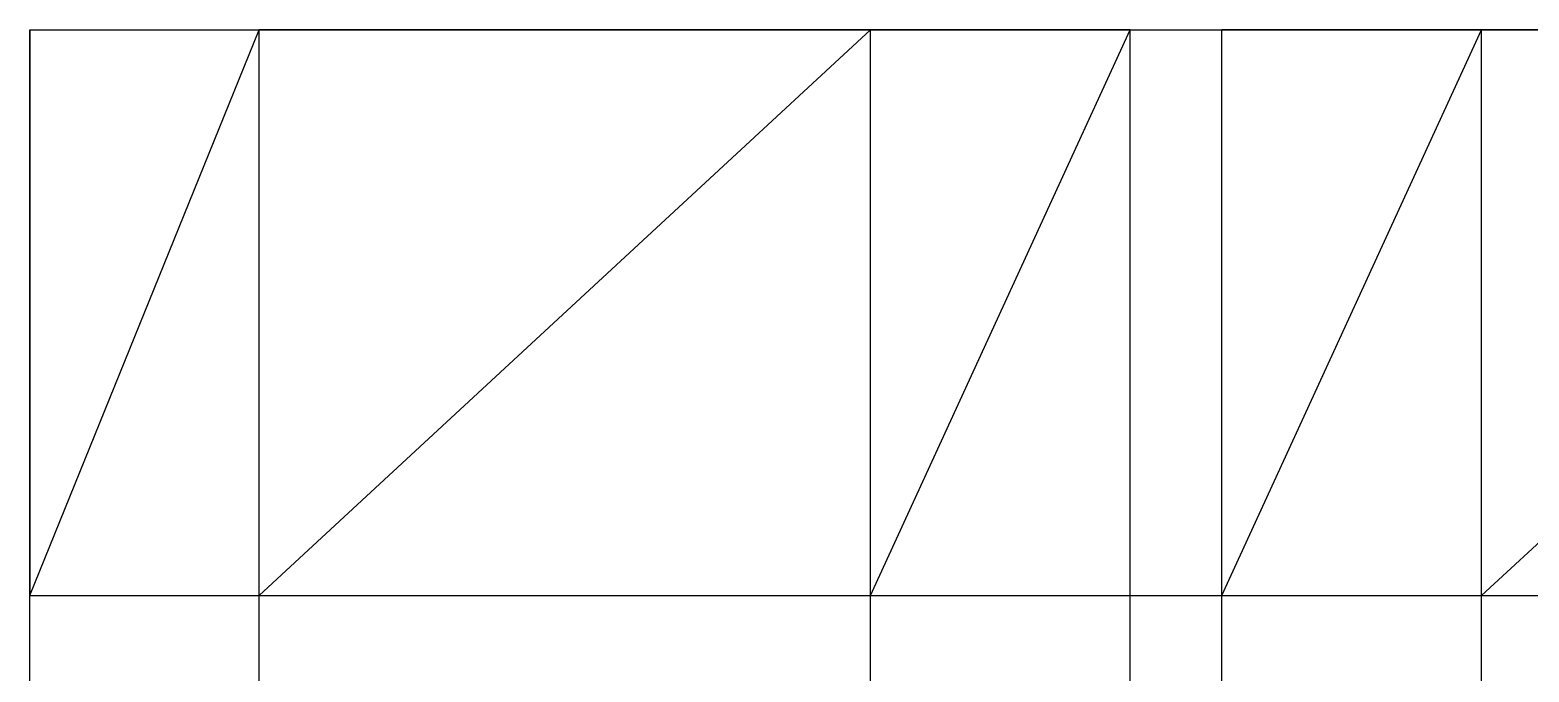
# Model space of a CAD drawing. Header units: metres. Extents: x -11.5 to 50.6, y -25 to 40.
# Drawn here: x 0 to 19.62, y 31.6 to 40 of the extents above; entities that cross this region are included whole.
import ezdxf

# ---------------------------------------------------------------- set-up
doc = ezdxf.new("R2010")
doc.units = ezdxf.units.M
for name, color, linetype in [('beam_x', 3, 'Continuous'), ('beam_y', 2, 'Continuous'), ('brace_xz', 6, 'Continuous'), ('brace_yz', 1, 'Continuous'), ('column', 4, 'Continuous'), ('floor_brace', 5, 'Continuous'), ('shear_wall_xz', 7, 'Continuous')]:
    doc.layers.add(name, color=color, linetype=linetype)

msp = doc.modelspace()

# ---------------------------------------------------------------- linework, layer by layer
at = {"layer": 'beam_x'}
for p, q in [((0, 40), (3, 40)), ((0, 40, 9), (3, 40, 9)), ((0, 40, 15), (3, 40, 15)), ((0, 40, 21), (3, 40, 21)), ((0, 40, 27), (3, 40, 27)), ((0, 40, 33), (3, 40, 33)), ((0, 40, 39), (3, 40, 39)), ((0, 40, 45), (3, 40, 45)), ((0, 40, 51), (3, 40, 51)), ((0, 40, 57), (3, 40, 57)), ((0, 40, 63), (3, 40, 63)), ((0, 40, 69), (3, 40, 69)), ((0, 40, 75), (3, 40, 75)), ((0, 40, 81), (3, 40, 81)), ((0, 40, 87), (3, 40, 87)), ((0, 40, 93), (3, 40, 93)), ((0, 40, 99), (3, 40, 99)), ((0, 40, 105), (3, 40, 105)), ((0, 40, 111), (3, 40, 111)), ((0, 40, 117), (3, 40, 117)), ((0, 40, 123), (3, 40, 123)), ((0, 40, 129), (3, 40, 129)), ((0, 40, 135), (3, 40, 135)), ((0, 40, 141), (3, 40, 141)), ((0, 40, 147), (3, 40, 147)), ((0, 40, 153), (3, 40, 153)), ((3, 40), (11, 40)), ((3, 40, 9), (11, 40, 9)), ((3, 40, 15), (11, 40, 15)), ((3, 40, 21), (11, 40, 21)), ((3, 40, 27), (11, 40, 27)), ((3, 40, 33), (11, 40, 33)), ((3, 40, 39), (11, 40, 39)), ((3, 40, 45), (11, 40, 45)), ((3, 40, 51), (11, 40, 51)), ((3, 40, 57), (11, 40, 57)), ((3, 40, 63), (11, 40, 63)), ((3, 40, 69), (11, 40, 69)), ((3, 40, 75), (11, 40, 75)), ((3, 40, 81), (11, 40, 81)), ((3, 40, 87), (11, 40, 87)), ((3, 40, 93), (11, 40, 93)), ((3, 40, 99), (11, 40, 99)), ((3, 40, 105), (11, 40, 105)), ((3, 40, 111), (11, 40, 111)), ((3, 40, 117), (11, 40, 117)), ((3, 40, 123), (11, 40, 123)), ((3, 40, 129), (11, 40, 129)), ((3, 40, 135), (11, 40, 135)), ((3, 40, 141), (11, 40, 141)), ((3, 40, 147), (11, 40, 147)), ((3, 40, 153), (11, 40, 153)), ((11, 40), (14.4, 40)), ((11, 40, 9), (14.4, 40, 9)), ((11, 40, 15), (14.4, 40, 15)), ((11, 40, 21), (14.4, 40, 21)), ((11, 40, 27), (14.4, 40, 27)), ((11, 40, 33), (14.4, 40, 33)), ((11, 40, 39), (14.4, 40, 39)), ((11, 40, 45), (14.4, 40, 45)), ((11, 40, 51), (14.4, 40, 51)), ((11, 40, 57), (14.4, 40, 57)), ((11, 40, 63), (14.4, 40, 63)), ((11, 40, 69), (14.4, 40, 69)), ((11, 40, 75), (14.4, 40, 75)), ((11, 40, 81), (14.4, 40, 81)), ((11, 40, 87), (14.4, 40, 87)), ((11, 40, 93), (14.4, 40, 93)), ((11, 40, 99), (14.4, 40, 99)), ((11, 40, 105), (14.4, 40, 105)), ((11, 40, 111), (14.4, 40, 111)), ((11, 40, 117), (14.4, 40, 117)), ((11, 40, 123), (14.4, 40, 123)), ((11, 40, 129), (14.4, 40, 129)), ((11, 40, 135), (14.4, 40, 135)), ((11, 40, 141), (14.4, 40, 141)), ((11, 40, 147), (14.4, 40, 147)), ((11, 40, 153), (14.4, 40, 153)), ((14.4, 40), (15.6, 40)), ((14.4, 40, 9), (15.6, 40, 9)), ((14.4, 40, 15), (15.6, 40, 15)), ((14.4, 40, 21), (15.6, 40, 21)), ((14.4, 40, 27), (15.6, 40, 27)), ((14.4, 40, 33), (15.6, 40, 33)), ((14.4, 40, 39), (15.6, 40, 39)), ((14.4, 40, 45), (15.6, 40, 45)), ((14.4, 40, 51), (15.6, 40, 51)), ((14.4, 40, 57), (15.6, 40, 57)), ((14.4, 40, 63), (15.6, 40, 63)), ((14.4, 40, 69), (15.6, 40, 69)), ((14.4, 40, 75), (15.6, 40, 75)), ((14.4, 40, 81), (15.6, 40, 81)), ((14.4, 40, 87), (15.6, 40, 87)), ((14.4, 40, 93), (15.6, 40, 93)), ((14.4, 40, 99), (15.6, 40, 99)), ((14.4, 40, 105), (15.6, 40, 105)), ((14.4, 40, 111), (15.6, 40, 111)), ((14.4, 40, 117), (15.6, 40, 117)), ((14.4, 40, 123), (15.6, 40, 123)), ((14.4, 40, 129), (15.6, 40, 129)), ((14.4, 40, 135), (15.6, 40, 135)), ((14.4, 40, 141), (15.6, 40, 141)), ((14.4, 40, 147), (15.6, 40, 147)), ((14.4, 40, 153), (15.6, 40, 153)), ((15.6, 40), (19, 40)), ((15.6, 40, 9), (19, 40, 9)), ((15.6, 40, 15), (19, 40, 15)), ((15.6, 40, 21), (19, 40, 21)), ((15.6, 40, 27), (19, 40, 27)), ((15.6, 40, 33), (19, 40, 33)), ((15.6, 40, 39), (19, 40, 39)), ((15.6, 40, 45), (19, 40, 45)), ((15.6, 40, 51), (19, 40, 51)), ((15.6, 40, 57), (19, 40, 57)), ((15.6, 40, 63), (19, 40, 63)), ((15.6, 40, 69), (19, 40, 69)), ((15.6, 40, 75), (19, 40, 75)), ((15.6, 40, 81), (19, 40, 81)), ((15.6, 40, 87), (19, 40, 87)), ((15.6, 40, 93), (19, 40, 93)), ((15.6, 40, 99), (19, 40, 99)), ((15.6, 40, 105), (19, 40, 105)), ((15.6, 40, 111), (19, 40, 111)), ((15.6, 40, 117), (19, 40, 117)), ((15.6, 40, 123), (19, 40, 123)), ((15.6, 40, 129), (19, 40, 129)), ((15.6, 40, 135), (19, 40, 135)), ((15.6, 40, 141), (19, 40, 141)), ((15.6, 40, 147), (19, 40, 147)), ((15.6, 40, 153), (19, 40, 153)), ((19, 40), (27, 40)), ((19, 40, 9), (27, 40, 9)), ((19, 40, 15), (27, 40, 15)), ((19, 40, 21), (27, 40, 21)), ((19, 40, 27), (27, 40, 27)), ((19, 40, 33), (27, 40, 33)), ((19, 40, 39), (27, 40, 39)), ((19, 40, 45), (27, 40, 45)), ((19, 40, 51), (27, 40, 51)), ((19, 40, 57), (27, 40, 57)), ((19, 40, 63), (27, 40, 63)), ((19, 40, 69), (27, 40, 69)), ((19, 40, 75), (27, 40, 75)), ((19, 40, 81), (27, 40, 81)), ((19, 40, 87), (27, 40, 87)), ((19, 40, 93), (27, 40, 93)), ((19, 40, 99), (27, 40, 99)), ((19, 40, 105), (27, 40, 105)), ((19, 40, 111), (27, 40, 111)), ((19, 40, 117), (27, 40, 117)), ((19, 40, 123), (27, 40, 123)), ((19, 40, 129), (27, 40, 129)), ((19, 40, 135), (27, 40, 135)), ((19, 40, 141), (27, 40, 141)), ((19, 40, 147), (27, 40, 147)), ((19, 40, 153), (27, 40, 153)), ((0, 32.6), (3, 32.6)), ((0, 32.6, 15), (3, 32.6, 15)), ((0, 32.6, 27), (3, 32.6, 27)), ((0, 32.6, 39), (3, 32.6, 39)), ((0, 32.6, 51), (3, 32.6, 51)), ((0, 32.6, 63), (3, 32.6, 63)), ((0, 32.6, 75), (3, 32.6, 75)), ((0, 32.6, 87), (3, 32.6, 87)), ((0, 32.6, 99), (3, 32.6, 99)), ((0, 32.6, 111), (3, 32.6, 111)), ((0, 32.6, 123), (3, 32.6, 123)), ((0, 32.6, 135), (3, 32.6, 135)), ((0, 32.6, 147), (3, 32.6, 147)), ((3, 32.6), (11, 32.6)), ((3, 32.6, 15), (11, 32.6, 15)), ((3, 32.6, 27), (11, 32.6, 27)), ((3, 32.6, 39), (11, 32.6, 39)), ((3, 32.6, 51), (11, 32.6, 51)), ((3, 32.6, 63), (11, 32.6, 63)), ((3, 32.6, 75), (11, 32.6, 75)), ((3, 32.6, 87), (11, 32.6, 87)), ((3, 32.6, 99), (11, 32.6, 99)), ((3, 32.6, 111), (11, 32.6, 111)), ((3, 32.6, 123), (11, 32.6, 123)), ((3, 32.6, 135), (11, 32.6, 135)), ((3, 32.6, 147), (11, 32.6, 147)), ((11, 32.6), (14.4, 32.6)), ((11, 32.6, 15), (14.4, 32.6, 15)), ((11, 32.6, 27), (14.4, 32.6, 27)), ((11, 32.6, 39), (14.4, 32.6, 39)), ((11, 32.6, 51), (14.4, 32.6, 51)), ((11, 32.6, 63), (14.4, 32.6, 63)), ((11, 32.6, 75), (14.4, 32.6, 75)), ((11, 32.6, 87), (14.4, 32.6, 87)), ((11, 32.6, 99), (14.4, 32.6, 99)), ((11, 32.6, 111), (14.4, 32.6, 111)), ((11, 32.6, 123), (14.4, 32.6, 123)), ((11, 32.6, 135), (14.4, 32.6, 135)), ((11, 32.6, 147), (14.4, 32.6, 147)), ((14.4, 32.6), (15.6, 32.6)), ((14.4, 32.6, 9), (15.6, 32.6, 9)), ((14.4, 32.6, 15), (15.6, 32.6, 15)), ((14.4, 32.6, 21), (15.6, 32.6, 21)), ((14.4, 32.6, 27), (15.6, 32.6, 27)), ((14.4, 32.6, 33), (15.6, 32.6, 33)), ((14.4, 32.6, 39), (15.6, 32.6, 39)), ((14.4, 32.6, 45), (15.6, 32.6, 45)), ((14.4, 32.6, 51), (15.6, 32.6, 51)), ((14.4, 32.6, 57), (15.6, 32.6, 57)), ((14.4, 32.6, 63), (15.6, 32.6, 63)), ((14.4, 32.6, 69), (15.6, 32.6, 69)), ((14.4, 32.6, 75), (15.6, 32.6, 75)), ((14.4, 32.6, 81), (15.6, 32.6, 81)), ((14.4, 32.6, 87), (15.6, 32.6, 87)), ((14.4, 32.6, 93), (15.6, 32.6, 93)), ((14.4, 32.6, 99), (15.6, 32.6, 99)), ((14.4, 32.6, 105), (15.6, 32.6, 105)), ((14.4, 32.6, 111), (15.6, 32.6, 111)), ((14.4, 32.6, 117), (15.6, 32.6, 117)), ((14.4, 32.6, 123), (15.6, 32.6, 123)), ((14.4, 32.6, 129), (15.6, 32.6, 129)), ((14.4, 32.6, 135), (15.6, 32.6, 135)), ((14.4, 32.6, 141), (15.6, 32.6, 141)), ((14.4, 32.6, 147), (15.6, 32.6, 147)), ((14.4, 32.6, 153), (15.6, 32.6, 153)), ((15.6, 32.6), (19, 32.6)), ((15.6, 32.6, 15), (19, 32.6, 15)), ((15.6, 32.6, 27), (19, 32.6, 27)), ((15.6, 32.6, 39), (19, 32.6, 39)), ((15.6, 32.6, 51), (19, 32.6, 51)), ((15.6, 32.6, 63), (19, 32.6, 63)), ((15.6, 32.6, 75), (19, 32.6, 75)), ((15.6, 32.6, 87), (19, 32.6, 87)), ((15.6, 32.6, 99), (19, 32.6, 99)), ((15.6, 32.6, 111), (19, 32.6, 111)), ((15.6, 32.6, 123), (19, 32.6, 123)), ((15.6, 32.6, 135), (19, 32.6, 135)), ((15.6, 32.6, 147), (19, 32.6, 147)), ((19, 32.6), (27, 32.6)), ((19, 32.6, 15), (27, 32.6, 15)), ((19, 32.6, 27), (27, 32.6, 27)), ((19, 32.6, 39), (27, 32.6, 39)), ((19, 32.6, 51), (27, 32.6, 51)), ((19, 32.6, 63), (27, 32.6, 63)), ((19, 32.6, 75), (27, 32.6, 75)), ((19, 32.6, 87), (27, 32.6, 87)), ((19, 32.6, 99), (27, 32.6, 99)), ((19, 32.6, 111), (27, 32.6, 111)), ((19, 32.6, 123), (27, 32.6, 123)), ((19, 32.6, 135), (27, 32.6, 135)), ((19, 32.6, 147), (27, 32.6, 147))]:
    msp.add_line(p, q, dxfattribs=at)
at = {"layer": 'beam_y'}
for p, q in [((0, 32.6), (0, 40)), ((0, 32.6, 9), (0, 40, 9)), ((0, 32.6, 15), (0, 40, 15)), ((0, 32.6, 21), (0, 40, 21)), ((0, 32.6, 27), (0, 40, 27)), ((0, 32.6, 33), (0, 40, 33)), ((0, 32.6, 39), (0, 40, 39)), ((0, 32.6, 45), (0, 40, 45)), ((0, 32.6, 51), (0, 40, 51)), ((0, 32.6, 57), (0, 40, 57)), ((0, 32.6, 63), (0, 40, 63)), ((0, 32.6, 69), (0, 40, 69)), ((0, 32.6, 75), (0, 40, 75)), ((0, 32.6, 81), (0, 40, 81)), ((0, 32.6, 87), (0, 40, 87)), ((0, 32.6, 93), (0, 40, 93)), ((0, 32.6, 99), (0, 40, 99)), ((0, 32.6, 105), (0, 40, 105)), ((0, 32.6, 111), (0, 40, 111)), ((0, 32.6, 117), (0, 40, 117)), ((0, 32.6, 123), (0, 40, 123)), ((0, 32.6, 129), (0, 40, 129)), ((0, 32.6, 135), (0, 40, 135)), ((0, 32.6, 141), (0, 40, 141)), ((0, 32.6, 147), (0, 40, 147)), ((0, 32.6, 153), (0, 40, 153)), ((3, 32.6, 9), (3, 40, 9)), ((3, 32.6, 21), (3, 40, 21)), ((3, 32.6, 33), (3, 40, 33)), ((3, 32.6, 45), (3, 40, 45)), ((3, 32.6, 57), (3, 40, 57)), ((3, 32.6, 69), (3, 40, 69)), ((3, 32.6, 81), (3, 40, 81)), ((3, 32.6, 93), (3, 40, 93)), ((3, 32.6, 105), (3, 40, 105)), ((3, 32.6, 117), (3, 40, 117)), ((3, 32.6, 129), (3, 40, 129)), ((3, 32.6, 141), (3, 40, 141)), ((3, 32.6, 153), (3, 40, 153)), ((11, 32.6, 9), (11, 40, 9)), ((11, 32.6, 21), (11, 40, 21)), ((11, 32.6, 33), (11, 40, 33)), ((11, 32.6, 45), (11, 40, 45)), ((11, 32.6, 57), (11, 40, 57)), ((11, 32.6, 69), (11, 40, 69)), ((11, 32.6, 81), (11, 40, 81)), ((11, 32.6, 93), (11, 40, 93)), ((11, 32.6, 105), (11, 40, 105)), ((11, 32.6, 117), (11, 40, 117)), ((11, 32.6, 129), (11, 40, 129)), ((11, 32.6, 141), (11, 40, 141)), ((11, 32.6, 153), (11, 40, 153)), ((14.4, 32.6), (14.4, 40)), ((14.4, 32.6, 9), (14.4, 40, 9)), ((14.4, 32.6, 15), (14.4, 40, 15)), ((14.4, 32.6, 21), (14.4, 40, 21)), ((14.4, 32.6, 27), (14.4, 40, 27)), ((14.4, 32.6, 33), (14.4, 40, 33)), ((14.4, 32.6, 39), (14.4, 40, 39)), ((14.4, 32.6, 45), (14.4, 40, 45)), ((14.4, 32.6, 51), (14.4, 40, 51)), ((14.4, 32.6, 57), (14.4, 40, 57)), ((14.4, 32.6, 63), (14.4, 40, 63)), ((14.4, 32.6, 69), (14.4, 40, 69)), ((14.4, 32.6, 75), (14.4, 40, 75)), ((14.4, 32.6, 81), (14.4, 40, 81)), ((14.4, 32.6, 87), (14.4, 40, 87)), ((14.4, 32.6, 93), (14.4, 40, 93)), ((14.4, 32.6, 99), (14.4, 40, 99)), ((14.4, 32.6, 105), (14.4, 40, 105)), ((14.4, 32.6, 111), (14.4, 40, 111)), ((14.4, 32.6, 117), (14.4, 40, 117)), ((14.4, 32.6, 123), (14.4, 40, 123)), ((14.4, 32.6, 129), (14.4, 40, 129)), ((14.4, 32.6, 135), (14.4, 40, 135)), ((14.4, 32.6, 141), (14.4, 40, 141)), ((14.4, 32.6, 147), (14.4, 40, 147)), ((14.4, 32.6, 153), (14.4, 40, 153)), ((15.6, 32.6), (15.6, 40)), ((15.6, 32.6, 9), (15.6, 40, 9)), ((15.6, 32.6, 15), (15.6, 40, 15)), ((15.6, 32.6, 21), (15.6, 40, 21)), ((15.6, 32.6, 27), (15.6, 40, 27)), ((15.6, 32.6, 33), (15.6, 40, 33)), ((15.6, 32.6, 39), (15.6, 40, 39)), ((15.6, 32.6, 45), (15.6, 40, 45)), ((15.6, 32.6, 51), (15.6, 40, 51)), ((15.6, 32.6, 57), (15.6, 40, 57)), ((15.6, 32.6, 63), (15.6, 40, 63)), ((15.6, 32.6, 69), (15.6, 40, 69)), ((15.6, 32.6, 75), (15.6, 40, 75)), ((15.6, 32.6, 81), (15.6, 40, 81)), ((15.6, 32.6, 87), (15.6, 40, 87)), ((15.6, 32.6, 93), (15.6, 40, 93)), ((15.6, 32.6, 99), (15.6, 40, 99)), ((15.6, 32.6, 105), (15.6, 40, 105)), ((15.6, 32.6, 111), (15.6, 40, 111)), ((15.6, 32.6, 117), (15.6, 40, 117)), ((15.6, 32.6, 123), (15.6, 40, 123)), ((15.6, 32.6, 129), (15.6, 40, 129)), ((15.6, 32.6, 135), (15.6, 40, 135)), ((15.6, 32.6, 141), (15.6, 40, 141)), ((15.6, 32.6, 147), (15.6, 40, 147)), ((15.6, 32.6, 153), (15.6, 40, 153)), ((19, 32.6, 9), (19, 40, 9)), ((19, 32.6, 21), (19, 40, 21)), ((19, 32.6, 33), (19, 40, 33)), ((19, 32.6, 45), (19, 40, 45)), ((19, 32.6, 57), (19, 40, 57)), ((19, 32.6, 69), (19, 40, 69)), ((19, 32.6, 81), (19, 40, 81)), ((19, 32.6, 93), (19, 40, 93)), ((19, 32.6, 105), (19, 40, 105)), ((19, 32.6, 117), (19, 40, 117)), ((19, 32.6, 129), (19, 40, 129)), ((19, 32.6, 141), (19, 40, 141)), ((19, 32.6, 153), (19, 40, 153)), ((0, 31.4), (0, 32.6)), ((0, 31.4, 9), (0, 32.6, 9)), ((0, 31.4, 15), (0, 32.6, 15)), ((0, 31.4, 21), (0, 32.6, 21)), ((0, 31.4, 27), (0, 32.6, 27)), ((0, 31.4, 33), (0, 32.6, 33)), ((0, 31.4, 39), (0, 32.6, 39)), ((0, 31.4, 45), (0, 32.6, 45)), ((0, 31.4, 51), (0, 32.6, 51)), ((0, 31.4, 57), (0, 32.6, 57)), ((0, 31.4, 63), (0, 32.6, 63)), ((0, 31.4, 69), (0, 32.6, 69)), ((0, 31.4, 75), (0, 32.6, 75)), ((0, 31.4, 81), (0, 32.6, 81)), ((0, 31.4, 87), (0, 32.6, 87)), ((0, 31.4, 93), (0, 32.6, 93)), ((0, 31.4, 99), (0, 32.6, 99)), ((0, 31.4, 105), (0, 32.6, 105)), ((0, 31.4, 111), (0, 32.6, 111)), ((0, 31.4, 117), (0, 32.6, 117)), ((0, 31.4, 123), (0, 32.6, 123)), ((0, 31.4, 129), (0, 32.6, 129)), ((0, 31.4, 135), (0, 32.6, 135)), ((0, 31.4, 141), (0, 32.6, 141)), ((0, 31.4, 147), (0, 32.6, 147)), ((0, 31.4, 153), (0, 32.6, 153)), ((3, 31.4, 9), (3, 32.6, 9)), ((3, 31.4, 21), (3, 32.6, 21)), ((3, 31.4, 33), (3, 32.6, 33)), ((3, 31.4, 45), (3, 32.6, 45)), ((3, 31.4, 57), (3, 32.6, 57)), ((3, 31.4, 69), (3, 32.6, 69)), ((3, 31.4, 81), (3, 32.6, 81)), ((3, 31.4, 93), (3, 32.6, 93)), ((3, 31.4, 105), (3, 32.6, 105)), ((3, 31.4, 117), (3, 32.6, 117)), ((3, 31.4, 129), (3, 32.6, 129)), ((3, 31.4, 141), (3, 32.6, 141)), ((3, 31.4, 153), (3, 32.6, 153)), ((11, 31.4, 9), (11, 32.6, 9)), ((11, 31.4, 21), (11, 32.6, 21)), ((11, 31.4, 33), (11, 32.6, 33)), ((11, 31.4, 45), (11, 32.6, 45)), ((11, 31.4, 57), (11, 32.6, 57)), ((11, 31.4, 69), (11, 32.6, 69)), ((11, 31.4, 81), (11, 32.6, 81)), ((11, 31.4, 93), (11, 32.6, 93)), ((11, 31.4, 105), (11, 32.6, 105)), ((11, 31.4, 117), (11, 32.6, 117)), ((11, 31.4, 129), (11, 32.6, 129)), ((11, 31.4, 141), (11, 32.6, 141)), ((11, 31.4, 153), (11, 32.6, 153)), ((14.4, 31.4), (14.4, 32.6)), ((14.4, 31.4, 9), (14.4, 32.6, 9)), ((14.4, 31.4, 15), (14.4, 32.6, 15)), ((14.4, 31.4, 21), (14.4, 32.6, 21)), ((14.4, 31.4, 27), (14.4, 32.6, 27)), ((14.4, 31.4, 33), (14.4, 32.6, 33)), ((14.4, 31.4, 39), (14.4, 32.6, 39)), ((14.4, 31.4, 45), (14.4, 32.6, 45)), ((14.4, 31.4, 51), (14.4, 32.6, 51)), ((14.4, 31.4, 57), (14.4, 32.6, 57)), ((14.4, 31.4, 63), (14.4, 32.6, 63)), ((14.4, 31.4, 69), (14.4, 32.6, 69)), ((14.4, 31.4, 75), (14.4, 32.6, 75)), ((14.4, 31.4, 81), (14.4, 32.6, 81)), ((14.4, 31.4, 87), (14.4, 32.6, 87)), ((14.4, 31.4, 93), (14.4, 32.6, 93)), ((14.4, 31.4, 99), (14.4, 32.6, 99)), ((14.4, 31.4, 105), (14.4, 32.6, 105)), ((14.4, 31.4, 111), (14.4, 32.6, 111)), ((14.4, 31.4, 117), (14.4, 32.6, 117)), ((14.4, 31.4, 123), (14.4, 32.6, 123)), ((14.4, 31.4, 129), (14.4, 32.6, 129)), ((14.4, 31.4, 135), (14.4, 32.6, 135)), ((14.4, 31.4, 141), (14.4, 32.6, 141)), ((14.4, 31.4, 147), (14.4, 32.6, 147)), ((14.4, 31.4, 153), (14.4, 32.6, 153)), ((15.6, 31.4), (15.6, 32.6)), ((15.6, 31.4, 9), (15.6, 32.6, 9)), ((15.6, 31.4, 15), (15.6, 32.6, 15)), ((15.6, 31.4, 21), (15.6, 32.6, 21)), ((15.6, 31.4, 27), (15.6, 32.6, 27)), ((15.6, 31.4, 33), (15.6, 32.6, 33)), ((15.6, 31.4, 39), (15.6, 32.6, 39)), ((15.6, 31.4, 45), (15.6, 32.6, 45)), ((15.6, 31.4, 51), (15.6, 32.6, 51)), ((15.6, 31.4, 57), (15.6, 32.6, 57)), ((15.6, 31.4, 63), (15.6, 32.6, 63)), ((15.6, 31.4, 69), (15.6, 32.6, 69)), ((15.6, 31.4, 75), (15.6, 32.6, 75)), ((15.6, 31.4, 81), (15.6, 32.6, 81)), ((15.6, 31.4, 87), (15.6, 32.6, 87)), ((15.6, 31.4, 93), (15.6, 32.6, 93)), ((15.6, 31.4, 99), (15.6, 32.6, 99)), ((15.6, 31.4, 105), (15.6, 32.6, 105)), ((15.6, 31.4, 111), (15.6, 32.6, 111)), ((15.6, 31.4, 117), (15.6, 32.6, 117)), ((15.6, 31.4, 123), (15.6, 32.6, 123)), ((15.6, 31.4, 129), (15.6, 32.6, 129)), ((15.6, 31.4, 135), (15.6, 32.6, 135)), ((15.6, 31.4, 141), (15.6, 32.6, 141)), ((15.6, 31.4, 147), (15.6, 32.6, 147)), ((15.6, 31.4, 153), (15.6, 32.6, 153)), ((19, 31.4, 9), (19, 32.6, 9)), ((19, 31.4, 21), (19, 32.6, 21)), ((19, 31.4, 33), (19, 32.6, 33)), ((19, 31.4, 45), (19, 32.6, 45)), ((19, 31.4, 57), (19, 32.6, 57)), ((19, 31.4, 69), (19, 32.6, 69)), ((19, 31.4, 81), (19, 32.6, 81)), ((19, 31.4, 93), (19, 32.6, 93)), ((19, 31.4, 105), (19, 32.6, 105)), ((19, 31.4, 117), (19, 32.6, 117)), ((19, 31.4, 129), (19, 32.6, 129)), ((19, 31.4, 141), (19, 32.6, 141)), ((19, 31.4, 153), (19, 32.6, 153))]:
    msp.add_line(p, q, dxfattribs=at)
at = {"layer": 'brace_xz'}
for p, q in [((0, 40), (3, 40, 9)), ((0, 40, 51), (3, 40, 57)), ((0, 40, 99), (3, 40, 105)), ((0, 40, 147), (3, 40, 153)), ((11, 40), (3, 40, 9)), ((11, 40, 51), (3, 40, 57)), ((11, 40, 99), (3, 40, 105)), ((11, 40, 147), (3, 40, 153)), ((11, 40, 51), (14.4, 40, 57)), ((14.4, 40, 51), (11, 40, 57)), ((11, 40, 63), (14.4, 40, 69)), ((14.4, 40, 63), (11, 40, 69)), ((11, 40, 75), (14.4, 40, 81)), ((14.4, 40, 75), (11, 40, 81)), ((11, 40, 87), (14.4, 40, 93)), ((14.4, 40, 87), (11, 40, 93)), ((11, 40, 99), (14.4, 40, 105)), ((14.4, 40, 99), (11, 40, 105)), ((11, 40, 111), (14.4, 40, 117)), ((14.4, 40, 111), (11, 40, 117)), ((11, 40, 123), (14.4, 40, 129)), ((14.4, 40, 123), (11, 40, 129)), ((11, 40, 135), (14.4, 40, 141)), ((14.4, 40, 135), (11, 40, 141)), ((11, 40, 147), (14.4, 40, 153)), ((14.4, 40, 147), (11, 40, 153)), ((15.6, 40, 51), (19, 40, 57)), ((19, 40, 51), (15.6, 40, 57)), ((15.6, 40, 63), (19, 40, 69)), ((19, 40, 63), (15.6, 40, 69)), ((15.6, 40, 75), (19, 40, 81)), ((19, 40, 75), (15.6, 40, 81)), ((15.6, 40, 87), (19, 40, 93)), ((19, 40, 87), (15.6, 40, 93)), ((15.6, 40, 99), (19, 40, 105)), ((19, 40, 99), (15.6, 40, 105)), ((15.6, 40, 111), (19, 40, 117)), ((19, 40, 111), (15.6, 40, 117)), ((15.6, 40, 123), (19, 40, 129)), ((19, 40, 123), (15.6, 40, 129)), ((15.6, 40, 135), (19, 40, 141)), ((19, 40, 135), (15.6, 40, 141)), ((15.6, 40, 147), (19, 40, 153)), ((19, 40, 147), (15.6, 40, 153)), ((27, 40), (19, 40, 9)), ((27, 40, 51), (19, 40, 57)), ((27, 40, 99), (19, 40, 105)), ((27, 40, 147), (19, 40, 153))]:
    msp.add_line(p, q, dxfattribs=at)
at = {"layer": 'brace_yz'}
for p, q in [((0, 32.6), (0, 40, 9)), ((0, 40), (0, 32.6, 9)), ((0, 32.6, 39), (0, 40, 45)), ((0, 40, 39), (0, 32.6, 45)), ((0, 32.6, 75), (0, 40, 81)), ((0, 40, 75), (0, 32.6, 81)), ((0, 32.6, 111), (0, 40, 117)), ((0, 40, 111), (0, 32.6, 117)), ((0, 32.6, 147), (0, 40, 153)), ((0, 40, 147), (0, 32.6, 153))]:
    msp.add_line(p, q, dxfattribs=at)
at = {"layer": 'column'}
for p, q in [((0, 40), (0, 40, 9)), ((0, 40, 9), (0, 40, 15)), ((0, 40, 15), (0, 40, 21)), ((0, 40, 21), (0, 40, 27)), ((0, 40, 27), (0, 40, 33)), ((0, 40, 33), (0, 40, 39)), ((0, 40, 39), (0, 40, 45)), ((0, 40, 45), (0, 40, 51)), ((0, 40, 51), (0, 40, 57)), ((0, 40, 57), (0, 40, 63)), ((0, 40, 63), (0, 40, 69)), ((0, 40, 69), (0, 40, 75)), ((0, 40, 75), (0, 40, 81)), ((0, 40, 81), (0, 40, 87)), ((0, 40, 87), (0, 40, 93)), ((0, 40, 93), (0, 40, 99)), ((0, 40, 99), (0, 40, 105)), ((0, 40, 105), (0, 40, 111)), ((0, 40, 111), (0, 40, 117)), ((0, 40, 117), (0, 40, 123)), ((0, 40, 123), (0, 40, 129)), ((0, 40, 129), (0, 40, 135)), ((0, 40, 135), (0, 40, 141)), ((0, 40, 141), (0, 40, 147)), ((0, 40, 147), (0, 40, 153)), ((3, 40), (3, 40, 9)), ((3, 40, 9), (3, 40, 15)), ((3, 40, 15), (3, 40, 21)), ((3, 40, 21), (3, 40, 27)), ((3, 40, 27), (3, 40, 33)), ((3, 40, 33), (3, 40, 39)), ((3, 40, 39), (3, 40, 45)), ((3, 40, 45), (3, 40, 51)), ((3, 40, 51), (3, 40, 57)), ((3, 40, 57), (3, 40, 63)), ((3, 40, 63), (3, 40, 69)), ((3, 40, 69), (3, 40, 75)), ((3, 40, 75), (3, 40, 81)), ((3, 40, 81), (3, 40, 87)), ((3, 40, 87), (3, 40, 93)), ((3, 40, 93), (3, 40, 99)), ((3, 40, 99), (3, 40, 105)), ((3, 40, 105), (3, 40, 111)), ((3, 40, 111), (3, 40, 117)), ((3, 40, 117), (3, 40, 123)), ((3, 40, 123), (3, 40, 129)), ((3, 40, 129), (3, 40, 135)), ((3, 40, 135), (3, 40, 141)), ((3, 40, 141), (3, 40, 147)), ((3, 40, 147), (3, 40, 153)), ((11, 40), (11, 40, 9)), ((11, 40, 9), (11, 40, 15)), ((11, 40, 15), (11, 40, 21)), ((11, 40, 21), (11, 40, 27)), ((11, 40, 27), (11, 40, 33)), ((11, 40, 33), (11, 40, 39)), ((11, 40, 39), (11, 40, 45)), ((11, 40, 45), (11, 40, 51)), ((11, 40, 51), (11, 40, 57)), ((11, 40, 57), (11, 40, 63)), ((11, 40, 63), (11, 40, 69)), ((11, 40, 69), (11, 40, 75)), ((11, 40, 75), (11, 40, 81)), ((11, 40, 81), (11, 40, 87)), ((11, 40, 87), (11, 40, 93)), ((11, 40, 93), (11, 40, 99)), ((11, 40, 99), (11, 40, 105)), ((11, 40, 105), (11, 40, 111)), ((11, 40, 111), (11, 40, 117)), ((11, 40, 117), (11, 40, 123)), ((11, 40, 123), (11, 40, 129)), ((11, 40, 129), (11, 40, 135)), ((11, 40, 135), (11, 40, 141)), ((11, 40, 141), (11, 40, 147)), ((11, 40, 147), (11, 40, 153)), ((14.4, 40), (14.4, 40, 9)), ((14.4, 40, 9), (14.4, 40, 15)), ((14.4, 40, 15), (14.4, 40, 21)), ((14.4, 40, 21), (14.4, 40, 27)), ((14.4, 40, 27), (14.4, 40, 33)), ((14.4, 40, 33), (14.4, 40, 39)), ((14.4, 40, 39), (14.4, 40, 45)), ((14.4, 40, 45), (14.4, 40, 51)), ((14.4, 40, 51), (14.4, 40, 57)), ((14.4, 40, 57), (14.4, 40, 63)), ((14.4, 40, 63), (14.4, 40, 69)), ((14.4, 40, 69), (14.4, 40, 75)), ((14.4, 40, 75), (14.4, 40, 81)), ((14.4, 40, 81), (14.4, 40, 87)), ((14.4, 40, 87), (14.4, 40, 93)), ((14.4, 40, 93), (14.4, 40, 99)), ((14.4, 40, 99), (14.4, 40, 105)), ((14.4, 40, 105), (14.4, 40, 111)), ((14.4, 40, 111), (14.4, 40, 117)), ((14.4, 40, 117), (14.4, 40, 123)), ((14.4, 40, 123), (14.4, 40, 129)), ((14.4, 40, 129), (14.4, 40, 135)), ((14.4, 40, 135), (14.4, 40, 141)), ((14.4, 40, 141), (14.4, 40, 147)), ((14.4, 40, 147), (14.4, 40, 153)), ((15.6, 40), (15.6, 40, 9)), ((15.6, 40, 9), (15.6, 40, 15)), ((15.6, 40, 15), (15.6, 40, 21)), ((15.6, 40, 21), (15.6, 40, 27)), ((15.6, 40, 27), (15.6, 40, 33)), ((15.6, 40, 33), (15.6, 40, 39)), ((15.6, 40, 39), (15.6, 40, 45)), ((15.6, 40, 45), (15.6, 40, 51)), ((15.6, 40, 51), (15.6, 40, 57)), ((15.6, 40, 57), (15.6, 40, 63)), ((15.6, 40, 63), (15.6, 40, 69)), ((15.6, 40, 69), (15.6, 40, 75)), ((15.6, 40, 75), (15.6, 40, 81)), ((15.6, 40, 81), (15.6, 40, 87)), ((15.6, 40, 87), (15.6, 40, 93)), ((15.6, 40, 93), (15.6, 40, 99)), ((15.6, 40, 99), (15.6, 40, 105)), ((15.6, 40, 105), (15.6, 40, 111)), ((15.6, 40, 111), (15.6, 40, 117)), ((15.6, 40, 117), (15.6, 40, 123)), ((15.6, 40, 123), (15.6, 40, 129)), ((15.6, 40, 129), (15.6, 40, 135)), ((15.6, 40, 135), (15.6, 40, 141)), ((15.6, 40, 141), (15.6, 40, 147)), ((15.6, 40, 147), (15.6, 40, 153)), ((19, 40), (19, 40, 9)), ((19, 40, 9), (19, 40, 15)), ((19, 40, 15), (19, 40, 21)), ((19, 40, 21), (19, 40, 27)), ((19, 40, 27), (19, 40, 33)), ((19, 40, 33), (19, 40, 39)), ((19, 40, 39), (19, 40, 45)), ((19, 40, 45), (19, 40, 51)), ((19, 40, 51), (19, 40, 57)), ((19, 40, 57), (19, 40, 63)), ((19, 40, 63), (19, 40, 69)), ((19, 40, 69), (19, 40, 75)), ((19, 40, 75), (19, 40, 81)), ((19, 40, 81), (19, 40, 87)), ((19, 40, 87), (19, 40, 93)), ((19, 40, 93), (19, 40, 99)), ((19, 40, 99), (19, 40, 105)), ((19, 40, 105), (19, 40, 111)), ((19, 40, 111), (19, 40, 117)), ((19, 40, 117), (19, 40, 123)), ((19, 40, 123), (19, 40, 129)), ((19, 40, 129), (19, 40, 135)), ((19, 40, 135), (19, 40, 141)), ((19, 40, 141), (19, 40, 147)), ((19, 40, 147), (19, 40, 153)), ((0, 32.6), (0, 32.6, 9)), ((0, 32.6, 9), (0, 32.6, 15)), ((0, 32.6, 15), (0, 32.6, 21)), ((0, 32.6, 21), (0, 32.6, 27)), ((0, 32.6, 27), (0, 32.6, 33)), ((0, 32.6, 33), (0, 32.6, 39)), ((0, 32.6, 39), (0, 32.6, 45)), ((0, 32.6, 45), (0, 32.6, 51)), ((0, 32.6, 51), (0, 32.6, 57)), ((0, 32.6, 57), (0, 32.6, 63)), ((0, 32.6, 63), (0, 32.6, 69)), ((0, 32.6, 69), (0, 32.6, 75)), ((0, 32.6, 75), (0, 32.6, 81)), ((0, 32.6, 81), (0, 32.6, 87)), ((0, 32.6, 87), (0, 32.6, 93)), ((0, 32.6, 93), (0, 32.6, 99)), ((0, 32.6, 99), (0, 32.6, 105)), ((0, 32.6, 105), (0, 32.6, 111)), ((0, 32.6, 111), (0, 32.6, 117)), ((0, 32.6, 117), (0, 32.6, 123)), ((0, 32.6, 123), (0, 32.6, 129)), ((0, 32.6, 129), (0, 32.6, 135)), ((0, 32.6, 135), (0, 32.6, 141)), ((0, 32.6, 141), (0, 32.6, 147)), ((0, 32.6, 147), (0, 32.6, 153)), ((3, 32.6), (3, 32.6, 9)), ((3, 32.6, 9), (3, 32.6, 15)), ((3, 32.6, 15), (3, 32.6, 21)), ((3, 32.6, 21), (3, 32.6, 27)), ((3, 32.6, 27), (3, 32.6, 33)), ((3, 32.6, 33), (3, 32.6, 39)), ((3, 32.6, 39), (3, 32.6, 45)), ((3, 32.6, 45), (3, 32.6, 51)), ((3, 32.6, 51), (3, 32.6, 57)), ((3, 32.6, 57), (3, 32.6, 63)), ((3, 32.6, 63), (3, 32.6, 69)), ((3, 32.6, 69), (3, 32.6, 75)), ((3, 32.6, 75), (3, 32.6, 81)), ((3, 32.6, 81), (3, 32.6, 87)), ((3, 32.6, 87), (3, 32.6, 93)), ((3, 32.6, 93), (3, 32.6, 99)), ((3, 32.6, 99), (3, 32.6, 105)), ((3, 32.6, 105), (3, 32.6, 111)), ((3, 32.6, 111), (3, 32.6, 117)), ((3, 32.6, 117), (3, 32.6, 123)), ((3, 32.6, 123), (3, 32.6, 129)), ((3, 32.6, 129), (3, 32.6, 135)), ((3, 32.6, 135), (3, 32.6, 141)), ((3, 32.6, 141), (3, 32.6, 147)), ((3, 32.6, 147), (3, 32.6, 153)), ((11, 32.6), (11, 32.6, 9)), ((11, 32.6, 9), (11, 32.6, 15)), ((11, 32.6, 15), (11, 32.6, 21)), ((11, 32.6, 21), (11, 32.6, 27)), ((11, 32.6, 27), (11, 32.6, 33)), ((11, 32.6, 33), (11, 32.6, 39)), ((11, 32.6, 39), (11, 32.6, 45)), ((11, 32.6, 45), (11, 32.6, 51)), ((11, 32.6, 51), (11, 32.6, 57)), ((11, 32.6, 57), (11, 32.6, 63)), ((11, 32.6, 63), (11, 32.6, 69)), ((11, 32.6, 69), (11, 32.6, 75)), ((11, 32.6, 75), (11, 32.6, 81)), ((11, 32.6, 81), (11, 32.6, 87)), ((11, 32.6, 87), (11, 32.6, 93)), ((11, 32.6, 93), (11, 32.6, 99)), ((11, 32.6, 99), (11, 32.6, 105)), ((11, 32.6, 105), (11, 32.6, 111)), ((11, 32.6, 111), (11, 32.6, 117)), ((11, 32.6, 117), (11, 32.6, 123)), ((11, 32.6, 123), (11, 32.6, 129)), ((11, 32.6, 129), (11, 32.6, 135)), ((11, 32.6, 135), (11, 32.6, 141)), ((11, 32.6, 141), (11, 32.6, 147)), ((11, 32.6, 147), (11, 32.6, 153)), ((14.4, 32.6), (14.4, 32.6, 9)), ((14.4, 32.6, 9), (14.4, 32.6, 15)), ((14.4, 32.6, 15), (14.4, 32.6, 21)), ((14.4, 32.6, 21), (14.4, 32.6, 27)), ((14.4, 32.6, 27), (14.4, 32.6, 33)), ((14.4, 32.6, 33), (14.4, 32.6, 39)), ((14.4, 32.6, 39), (14.4, 32.6, 45)), ((14.4, 32.6, 45), (14.4, 32.6, 51)), ((14.4, 32.6, 51), (14.4, 32.6, 57)), ((14.4, 32.6, 57), (14.4, 32.6, 63)), ((14.4, 32.6, 63), (14.4, 32.6, 69)), ((14.4, 32.6, 69), (14.4, 32.6, 75)), ((14.4, 32.6, 75), (14.4, 32.6, 81)), ((14.4, 32.6, 81), (14.4, 32.6, 87)), ((14.4, 32.6, 87), (14.4, 32.6, 93)), ((14.4, 32.6, 93), (14.4, 32.6, 99)), ((14.4, 32.6, 99), (14.4, 32.6, 105)), ((14.4, 32.6, 105), (14.4, 32.6, 111)), ((14.4, 32.6, 111), (14.4, 32.6, 117)), ((14.4, 32.6, 117), (14.4, 32.6, 123)), ((14.4, 32.6, 123), (14.4, 32.6, 129)), ((14.4, 32.6, 129), (14.4, 32.6, 135)), ((14.4, 32.6, 135), (14.4, 32.6, 141)), ((14.4, 32.6, 141), (14.4, 32.6, 147)), ((14.4, 32.6, 147), (14.4, 32.6, 153)), ((15.6, 32.6), (15.6, 32.6, 9)), ((15.6, 32.6, 9), (15.6, 32.6, 15)), ((15.6, 32.6, 15), (15.6, 32.6, 21)), ((15.6, 32.6, 21), (15.6, 32.6, 27)), ((15.6, 32.6, 27), (15.6, 32.6, 33)), ((15.6, 32.6, 33), (15.6, 32.6, 39)), ((15.6, 32.6, 39), (15.6, 32.6, 45)), ((15.6, 32.6, 45), (15.6, 32.6, 51)), ((15.6, 32.6, 51), (15.6, 32.6, 57)), ((15.6, 32.6, 57), (15.6, 32.6, 63)), ((15.6, 32.6, 63), (15.6, 32.6, 69)), ((15.6, 32.6, 69), (15.6, 32.6, 75)), ((15.6, 32.6, 75), (15.6, 32.6, 81)), ((15.6, 32.6, 81), (15.6, 32.6, 87)), ((15.6, 32.6, 87), (15.6, 32.6, 93)), ((15.6, 32.6, 93), (15.6, 32.6, 99)), ((15.6, 32.6, 99), (15.6, 32.6, 105)), ((15.6, 32.6, 105), (15.6, 32.6, 111)), ((15.6, 32.6, 111), (15.6, 32.6, 117)), ((15.6, 32.6, 117), (15.6, 32.6, 123)), ((15.6, 32.6, 123), (15.6, 32.6, 129)), ((15.6, 32.6, 129), (15.6, 32.6, 135)), ((15.6, 32.6, 135), (15.6, 32.6, 141)), ((15.6, 32.6, 141), (15.6, 32.6, 147)), ((15.6, 32.6, 147), (15.6, 32.6, 153)), ((19, 32.6), (19, 32.6, 9)), ((19, 32.6, 9), (19, 32.6, 15)), ((19, 32.6, 15), (19, 32.6, 21)), ((19, 32.6, 21), (19, 32.6, 27)), ((19, 32.6, 27), (19, 32.6, 33)), ((19, 32.6, 33), (19, 32.6, 39)), ((19, 32.6, 39), (19, 32.6, 45)), ((19, 32.6, 45), (19, 32.6, 51)), ((19, 32.6, 51), (19, 32.6, 57)), ((19, 32.6, 57), (19, 32.6, 63)), ((19, 32.6, 63), (19, 32.6, 69)), ((19, 32.6, 69), (19, 32.6, 75)), ((19, 32.6, 75), (19, 32.6, 81)), ((19, 32.6, 81), (19, 32.6, 87)), ((19, 32.6, 87), (19, 32.6, 93)), ((19, 32.6, 93), (19, 32.6, 99)), ((19, 32.6, 99), (19, 32.6, 105)), ((19, 32.6, 105), (19, 32.6, 111)), ((19, 32.6, 111), (19, 32.6, 117)), ((19, 32.6, 117), (19, 32.6, 123)), ((19, 32.6, 123), (19, 32.6, 129)), ((19, 32.6, 129), (19, 32.6, 135)), ((19, 32.6, 135), (19, 32.6, 141)), ((19, 32.6, 141), (19, 32.6, 147)), ((19, 32.6, 147), (19, 32.6, 153))]:
    msp.add_line(p, q, dxfattribs=at)
at = {"layer": 'floor_brace'}
for p, q in [((0, 32.6), (3, 40)), ((0, 32.6, 75), (3, 40, 75)), ((0, 32.6, 147), (3, 40, 147)), ((3, 32.6), (11, 40)), ((3, 32.6, 75), (11, 40, 75)), ((3, 32.6, 147), (11, 40, 147)), ((11, 32.6), (14.4, 40)), ((11, 32.6, 75), (14.4, 40, 75)), ((11, 32.6, 147), (14.4, 40, 147)), ((15.6, 32.6), (19, 40)), ((15.6, 32.6, 75), (19, 40, 75)), ((15.6, 32.6, 147), (19, 40, 147)), ((19, 32.6), (27, 40)), ((19, 32.6, 75), (27, 40, 75)), ((19, 32.6, 147), (27, 40, 147))]:
    msp.add_line(p, q, dxfattribs=at)
at = {"layer": 'shear_wall_xz'}
for p, q in [((11, 40), (14.4, 40, 9)), ((14.4, 40), (11, 40, 9)), ((11, 40, 9), (14.4, 40, 15)), ((14.4, 40, 9), (11, 40, 15)), ((11, 40, 15), (14.4, 40, 21)), ((14.4, 40, 15), (11, 40, 21)), ((11, 40, 21), (14.4, 40, 27)), ((14.4, 40, 21), (11, 40, 27)), ((11, 40, 27), (14.4, 40, 33)), ((14.4, 40, 27), (11, 40, 33)), ((11, 40, 33), (14.4, 40, 39)), ((14.4, 40, 33), (11, 40, 39)), ((11, 40, 39), (14.4, 40, 45)), ((14.4, 40, 39), (11, 40, 45)), ((15.6, 40), (19, 40, 9)), ((19, 40), (15.6, 40, 9)), ((15.6, 40, 9), (19, 40, 15)), ((19, 40, 9), (15.6, 40, 15)), ((15.6, 40, 15), (19, 40, 21)), ((19, 40, 15), (15.6, 40, 21)), ((15.6, 40, 21), (19, 40, 27)), ((19, 40, 21), (15.6, 40, 27)), ((15.6, 40, 27), (19, 40, 33)), ((19, 40, 27), (15.6, 40, 33)), ((15.6, 40, 33), (19, 40, 39)), ((19, 40, 33), (15.6, 40, 39)), ((15.6, 40, 39), (19, 40, 45)), ((19, 40, 39), (15.6, 40, 45))]:
    msp.add_line(p, q, dxfattribs=at)

doc.saveas('drawing.dxf')
